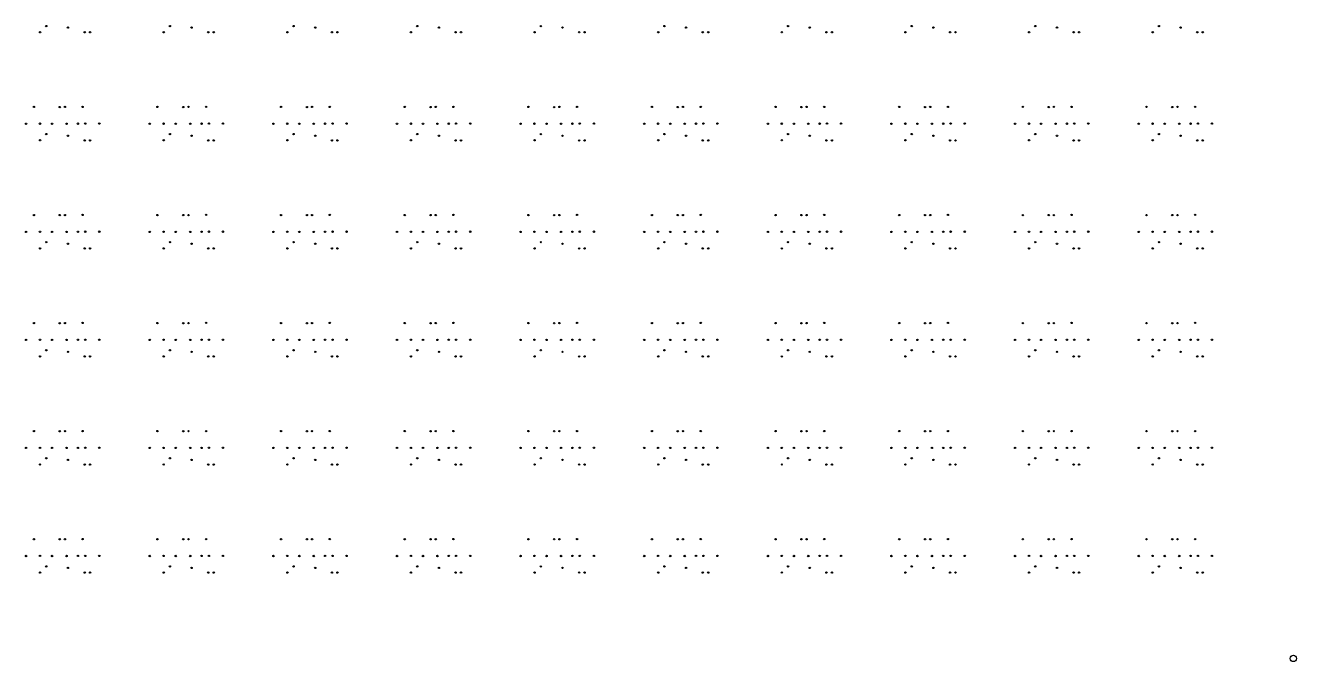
# Model space of a CAD drawing. Extents: x 50 to 173, y 50 to 173.
# Drawn here: x 112.4 to 172.6, y 49.9 to 80 of the extents above; entities that cross this region are included whole.
import ezdxf

# ---------------------------------------------------------------- set-up
doc = ezdxf.new("R2010")
doc.units = 0

msp = doc.modelspace()

# ---------------------------------------------------------------- linework, layer by layer
at = {"layer": '4H'}
msp.add_circle((172.4, 50), 0.15, dxfattribs=at)
at = {"layer": 'PET'}
for centre in [(113.055, 79.681), (113.35, 79.974), (114.376, 79.898), (115.166, 79.679), (115.424, 79.679), (118.909, 79.681), (119.204, 79.974), (120.23, 79.898), (121.02, 79.679), (121.277, 79.679), (124.763, 79.681), (125.057, 79.974), (126.084, 79.898), (126.873, 79.679), (127.131, 79.679), (130.616, 79.681), (130.911, 79.974), (131.937, 79.898), (132.727, 79.679), (132.985, 79.679), (136.47, 79.681), (136.765, 79.974), (137.791, 79.898), (138.581, 79.679), (138.838, 79.679), (142.324, 79.681), (142.618, 79.974), (143.645, 79.898), (144.434, 79.679), (144.692, 79.679), (148.177, 79.681), (148.472, 79.974), (149.498, 79.898), (150.288, 79.679), (150.546, 79.679), (154.031, 79.681), (154.326, 79.974), (155.352, 79.898), (156.142, 79.679), (156.399, 79.679), (159.885, 79.681), (160.179, 79.974), (161.206, 79.898), (161.995, 79.679), (162.253, 79.679), (165.738, 79.681), (166.033, 79.974), (167.059, 79.898), (167.849, 79.679), (168.106, 79.679), (112.76, 76.14), (113.983, 76.134), (114.228, 76.139), (115.066, 76.144), (118.613, 76.14), (119.836, 76.134), (120.081, 76.139), (120.919, 76.144), (124.467, 76.14), (125.69, 76.134), (125.935, 76.139), (126.773, 76.144), (130.321, 76.14), (131.544, 76.134), (131.789, 76.139), (132.627, 76.144), (136.174, 76.14), (137.397, 76.134), (137.642, 76.139), (138.48, 76.144), (142.028, 76.14), (143.251, 76.134), (143.496, 76.139), (144.334, 76.144), (147.882, 76.14), (149.105, 76.134), (149.35, 76.139), (150.188, 76.144), (153.735, 76.14), (154.958, 76.134), (155.203, 76.139), (156.041, 76.144), (159.589, 76.14), (160.812, 76.134), (161.057, 76.139), (161.895, 76.144), (165.443, 76.14), (166.666, 76.134), (166.911, 76.139), (167.749, 76.144), (112.394, 75.342), (113.049, 75.346), (113.624, 75.342), (114.309, 75.342), (114.846, 75.346), (115.195, 75.35), (115.86, 75.35), (118.247, 75.342), (118.903, 75.346), (119.478, 75.342), (120.162, 75.342), (120.699, 75.346), (121.049, 75.35), (121.714, 75.35), (124.101, 75.342), (124.757, 75.346), (125.331, 75.342), (126.016, 75.342), (126.553, 75.346), (126.902, 75.35), (127.567, 75.35), (129.955, 75.342), (130.61, 75.346), (131.185, 75.342), (131.87, 75.342), (132.407, 75.346), (132.756, 75.35), (133.421, 75.35), (135.808, 75.342), (136.464, 75.346), (137.039, 75.342), (137.723, 75.342), (138.26, 75.346), (138.61, 75.35), (139.275, 75.35), (141.662, 75.342), (142.318, 75.346), (142.892, 75.342), (143.577, 75.342), (144.114, 75.346), (144.463, 75.35), (145.128, 75.35), (147.516, 75.342), (148.171, 75.346), (148.746, 75.342), (149.431, 75.342), (149.968, 75.346), (150.317, 75.35), (150.982, 75.35), (153.369, 75.342), (154.025, 75.346), (154.6, 75.342), (155.284, 75.342), (155.821, 75.346), (156.171, 75.35), (156.836, 75.35), (159.223, 75.342), (159.879, 75.346), (160.453, 75.342), (161.138, 75.342), (161.675, 75.346), (162.024, 75.35), (162.689, 75.35), (165.077, 75.342), (165.732, 75.346), (166.307, 75.342), (166.992, 75.342), (167.529, 75.346), (167.878, 75.35), (168.543, 75.35), (113.35, 74.852), (114.376, 74.776), (119.204, 74.852), (120.23, 74.776), (125.057, 74.852), (126.084, 74.776), (130.911, 74.852), (131.937, 74.776), (136.765, 74.852), (137.791, 74.776), (142.618, 74.852), (143.645, 74.776), (148.472, 74.852), (149.498, 74.776), (154.326, 74.852), (155.352, 74.776), (160.179, 74.852), (161.206, 74.776), (166.033, 74.852), (167.059, 74.776), (113.055, 74.559), (115.166, 74.557), (115.424, 74.557), (118.909, 74.559), (121.02, 74.557), (121.277, 74.557), (124.763, 74.559), (126.873, 74.557), (127.131, 74.557), (130.616, 74.559), (132.727, 74.557), (132.985, 74.557), (136.47, 74.559), (138.581, 74.557), (138.838, 74.557), (142.324, 74.559), (144.434, 74.557), (144.692, 74.557), (148.177, 74.559), (150.288, 74.557), (150.546, 74.557), (154.031, 74.559), (156.142, 74.557), (156.399, 74.557), (159.885, 74.559), (161.995, 74.557), (162.253, 74.557), (165.738, 74.559), (167.849, 74.557), (168.106, 74.557), (115.066, 71.022), (120.919, 71.022), (126.773, 71.022), (132.627, 71.022), (138.48, 71.022), (144.334, 71.022), (150.188, 71.022), (156.041, 71.022), (161.895, 71.022), (167.749, 71.022), (112.76, 71.018), (113.983, 71.012), (114.228, 71.017), (118.613, 71.018), (119.836, 71.012), (120.081, 71.017), (124.467, 71.018), (125.69, 71.012), (125.935, 71.017), (130.321, 71.018), (131.544, 71.012), (131.789, 71.017), (136.174, 71.018), (137.397, 71.012), (137.642, 71.017), (142.028, 71.018), (143.251, 71.012), (143.496, 71.017), (147.882, 71.018), (149.105, 71.012), (149.35, 71.017), (153.735, 71.018), (154.958, 71.012), (155.203, 71.017), (159.589, 71.018), (160.812, 71.012), (161.057, 71.017), (165.443, 71.018), (166.666, 71.012), (166.911, 71.017), (112.394, 70.22), (113.049, 70.224), (113.624, 70.22), (114.309, 70.22), (114.846, 70.224), (115.195, 70.228), (115.86, 70.228), (118.247, 70.22), (118.903, 70.224), (119.478, 70.22), (120.162, 70.22), (120.699, 70.224), (121.049, 70.228), (121.714, 70.228), (124.101, 70.22), (124.757, 70.224), (125.331, 70.22), (126.016, 70.22), (126.553, 70.224), (126.902, 70.228), (127.567, 70.228), (129.955, 70.22), (130.61, 70.224), (131.185, 70.22), (131.87, 70.22), (132.407, 70.224), (132.756, 70.228), (133.421, 70.228), (135.808, 70.22), (136.464, 70.224), (137.039, 70.22), (137.723, 70.22), (138.26, 70.224), (138.61, 70.228), (139.275, 70.228), (141.662, 70.22), (142.318, 70.224), (142.892, 70.22), (143.577, 70.22), (144.114, 70.224), (144.463, 70.228), (145.128, 70.228), (147.516, 70.22), (148.171, 70.224), (148.746, 70.22), (149.431, 70.22), (149.968, 70.224), (150.317, 70.228), (150.982, 70.228), (153.369, 70.22), (154.025, 70.224), (154.6, 70.22), (155.284, 70.22), (155.821, 70.224), (156.171, 70.228), (156.836, 70.228), (159.223, 70.22), (159.879, 70.224), (160.453, 70.22), (161.138, 70.22), (161.675, 70.224), (162.024, 70.228), (162.689, 70.228), (165.077, 70.22), (165.732, 70.224), (166.307, 70.22), (166.992, 70.22), (167.529, 70.224), (167.878, 70.228), (168.543, 70.228), (113.055, 69.437), (113.35, 69.73), (114.376, 69.654), (115.166, 69.435), (115.424, 69.435), (118.909, 69.437), (119.204, 69.73), (120.23, 69.654), (121.02, 69.435), (121.277, 69.435), (124.763, 69.437), (125.057, 69.73), (126.084, 69.654), (126.873, 69.435), (127.131, 69.435), (130.616, 69.437), (130.911, 69.73), (131.937, 69.654), (132.727, 69.435), (132.985, 69.435), (136.47, 69.437), (136.765, 69.73), (137.791, 69.654), (138.581, 69.435), (138.838, 69.435), (142.324, 69.437), (142.618, 69.73), (143.645, 69.654), (144.434, 69.435), (144.692, 69.435), (148.177, 69.437), (148.472, 69.73), (149.498, 69.654), (150.288, 69.435), (150.546, 69.435), (154.031, 69.437), (154.326, 69.73), (155.352, 69.654), (156.142, 69.435), (156.399, 69.435), (159.885, 69.437), (160.179, 69.73), (161.206, 69.654), (161.995, 69.435), (162.253, 69.435), (165.738, 69.437), (166.033, 69.73), (167.059, 69.654), (167.849, 69.435), (168.106, 69.435), (112.76, 65.896), (113.983, 65.89), (114.228, 65.895), (115.066, 65.9), (118.613, 65.896), (119.836, 65.89), (120.081, 65.895), (120.919, 65.9), (124.467, 65.896), (125.69, 65.89), (125.935, 65.895), (126.773, 65.9), (130.321, 65.896), (131.544, 65.89), (131.789, 65.895), (132.627, 65.9), (136.174, 65.896), (137.397, 65.89), (137.642, 65.895), (138.48, 65.9), (142.028, 65.896), (143.251, 65.89), (143.496, 65.895), (144.334, 65.9), (147.882, 65.896), (149.105, 65.89), (149.35, 65.895), (150.188, 65.9), (153.735, 65.896), (154.958, 65.89), (155.203, 65.895), (156.041, 65.9), (159.589, 65.896), (160.812, 65.89), (161.057, 65.895), (161.895, 65.9), (165.443, 65.896), (166.666, 65.89), (166.911, 65.895), (167.749, 65.9), (112.394, 65.099), (113.049, 65.102), (113.624, 65.099), (114.309, 65.099), (114.846, 65.102), (115.195, 65.106), (115.86, 65.106), (118.247, 65.099), (118.903, 65.102), (119.478, 65.099), (120.162, 65.099), (120.699, 65.102), (121.049, 65.106), (121.714, 65.106), (124.101, 65.099), (124.757, 65.102), (125.331, 65.099), (126.016, 65.099), (126.553, 65.102), (126.902, 65.106), (127.567, 65.106), (129.955, 65.099), (130.61, 65.102), (131.185, 65.099), (131.87, 65.099), (132.407, 65.102), (132.756, 65.106), (133.421, 65.106), (135.808, 65.099), (136.464, 65.102), (137.039, 65.099), (137.723, 65.099), (138.26, 65.102), (138.61, 65.106), (139.275, 65.106), (141.662, 65.099), (142.318, 65.102), (142.892, 65.099), (143.577, 65.099), (144.114, 65.102), (144.463, 65.106), (145.128, 65.106), (147.516, 65.099), (148.171, 65.102), (148.746, 65.099), (149.431, 65.099), (149.968, 65.102), (150.317, 65.106), (150.982, 65.106), (153.369, 65.099), (154.025, 65.102), (154.6, 65.099), (155.284, 65.099), (155.821, 65.102), (156.171, 65.106), (156.836, 65.106), (159.223, 65.099), (159.879, 65.102), (160.453, 65.099), (161.138, 65.099), (161.675, 65.102), (162.024, 65.106), (162.689, 65.106), (165.077, 65.099), (165.732, 65.102), (166.307, 65.099), (166.992, 65.099), (167.529, 65.102), (167.878, 65.106), (168.543, 65.106), (113.35, 64.608), (114.376, 64.532), (119.204, 64.608), (120.23, 64.532), (125.057, 64.608), (126.084, 64.532), (130.911, 64.608), (131.937, 64.532), (136.765, 64.608), (137.791, 64.532), (142.618, 64.608), (143.645, 64.532), (148.472, 64.608), (149.498, 64.532), (154.326, 64.608), (155.352, 64.532), (160.179, 64.608), (161.206, 64.532), (166.033, 64.608), (167.059, 64.532), (113.055, 64.315), (115.166, 64.313), (115.424, 64.313), (118.909, 64.315), (121.02, 64.313), (121.277, 64.313), (124.763, 64.315), (126.873, 64.313), (127.131, 64.313), (130.616, 64.315), (132.727, 64.313), (132.985, 64.313), (136.47, 64.315), (138.581, 64.313), (138.838, 64.313), (142.324, 64.315), (144.434, 64.313), (144.692, 64.313), (148.177, 64.315), (150.288, 64.313), (150.546, 64.313), (154.031, 64.315), (156.142, 64.313), (156.399, 64.313), (159.885, 64.315), (161.995, 64.313), (162.253, 64.313), (165.738, 64.315), (167.849, 64.313), (168.106, 64.313), (112.76, 60.774), (113.983, 60.768), (114.228, 60.773), (115.066, 60.778), (118.613, 60.774), (119.836, 60.768), (120.081, 60.773), (120.919, 60.778), (124.467, 60.774), (125.69, 60.768), (125.935, 60.773), (126.773, 60.778), (130.321, 60.774), (131.544, 60.768), (131.789, 60.773), (132.627, 60.778), (136.174, 60.774), (137.397, 60.768), (137.642, 60.773), (138.48, 60.778), (142.028, 60.774), (143.251, 60.768), (143.496, 60.773), (144.334, 60.778), (147.882, 60.774), (149.105, 60.768), (149.35, 60.773), (150.188, 60.778), (153.735, 60.774), (154.958, 60.768), (155.203, 60.773), (156.041, 60.778), (159.589, 60.774), (160.812, 60.768), (161.057, 60.773), (161.895, 60.778), (165.443, 60.774), (166.666, 60.768), (166.911, 60.773), (167.749, 60.778), (112.394, 59.977), (113.049, 59.98), (113.624, 59.977), (114.309, 59.977), (114.846, 59.98), (115.195, 59.984), (115.86, 59.984), (118.247, 59.977), (118.903, 59.98), (119.478, 59.977), (120.162, 59.977), (120.699, 59.98), (121.049, 59.984), (121.714, 59.984), (124.101, 59.977), (124.757, 59.98), (125.331, 59.977), (126.016, 59.977), (126.553, 59.98), (126.902, 59.984), (127.567, 59.984), (129.955, 59.977), (130.61, 59.98), (131.185, 59.977), (131.87, 59.977), (132.407, 59.98), (132.756, 59.984), (133.421, 59.984), (135.808, 59.977), (136.464, 59.98), (137.039, 59.977), (137.723, 59.977), (138.26, 59.98), (138.61, 59.984), (139.275, 59.984), (141.662, 59.977), (142.318, 59.98), (142.892, 59.977), (143.577, 59.977), (144.114, 59.98), (144.463, 59.984), (145.128, 59.984), (147.516, 59.977), (148.171, 59.98), (148.746, 59.977), (149.431, 59.977), (149.968, 59.98), (150.317, 59.984), (150.982, 59.984), (153.369, 59.977), (154.025, 59.98), (154.6, 59.977), (155.284, 59.977), (155.821, 59.98), (156.171, 59.984), (156.836, 59.984), (159.223, 59.977), (159.879, 59.98), (160.453, 59.977), (161.138, 59.977), (161.675, 59.98), (162.024, 59.984), (162.689, 59.984), (165.077, 59.977), (165.732, 59.98), (166.307, 59.977), (166.992, 59.977), (167.529, 59.98), (167.878, 59.984), (168.543, 59.984), (113.055, 59.193), (113.35, 59.486), (114.376, 59.41), (115.166, 59.191), (115.424, 59.191), (118.909, 59.193), (119.204, 59.486), (120.23, 59.41), (121.02, 59.191), (121.277, 59.191), (124.763, 59.193), (125.057, 59.486), (126.084, 59.41), (126.873, 59.191), (127.131, 59.191), (130.616, 59.193), (130.911, 59.486), (131.937, 59.41), (132.727, 59.191), (132.985, 59.191), (136.47, 59.193), (136.765, 59.486), (137.791, 59.41), (138.581, 59.191), (138.838, 59.191), (142.324, 59.193), (142.618, 59.486), (143.645, 59.41), (144.434, 59.191), (144.692, 59.191), (148.177, 59.193), (148.472, 59.486), (149.498, 59.41), (150.288, 59.191), (150.546, 59.191), (154.031, 59.193), (154.326, 59.486), (155.352, 59.41), (156.142, 59.191), (156.399, 59.191), (159.885, 59.193), (160.179, 59.486), (161.206, 59.41), (161.995, 59.191), (162.253, 59.191), (165.738, 59.193), (166.033, 59.486), (167.059, 59.41), (167.849, 59.191), (168.106, 59.191), (112.76, 55.652), (113.983, 55.646), (114.228, 55.651), (115.066, 55.657), (118.613, 55.652), (119.836, 55.646), (120.081, 55.651), (120.919, 55.657), (124.467, 55.652), (125.69, 55.646), (125.935, 55.651), (126.773, 55.657), (130.321, 55.652), (131.544, 55.646), (131.789, 55.651), (132.627, 55.657), (136.174, 55.652), (137.397, 55.646), (137.642, 55.651), (138.48, 55.657), (142.028, 55.652), (143.251, 55.646), (143.496, 55.651), (144.334, 55.657), (147.882, 55.652), (149.105, 55.646), (149.35, 55.651), (150.188, 55.657), (153.735, 55.652), (154.958, 55.646), (155.203, 55.651), (156.041, 55.657), (159.589, 55.652), (160.812, 55.646), (161.057, 55.651), (161.895, 55.657), (165.443, 55.652), (166.666, 55.646), (166.911, 55.651), (167.749, 55.657), (112.394, 54.855), (113.049, 54.859), (113.624, 54.855), (114.309, 54.855), (114.846, 54.859), (115.195, 54.862), (115.86, 54.862), (118.247, 54.855), (118.903, 54.859), (119.478, 54.855), (120.162, 54.855), (120.699, 54.859), (121.049, 54.862), (121.714, 54.862), (124.101, 54.855), (124.757, 54.859), (125.331, 54.855), (126.016, 54.855), (126.553, 54.859), (126.902, 54.862), (127.567, 54.862), (129.955, 54.855), (130.61, 54.859), (131.185, 54.855), (131.87, 54.855), (132.407, 54.859), (132.756, 54.862), (133.421, 54.862), (135.808, 54.855), (136.464, 54.859), (137.039, 54.855), (137.723, 54.855), (138.26, 54.859), (138.61, 54.862), (139.275, 54.862), (141.662, 54.855), (142.318, 54.859), (142.892, 54.855), (143.577, 54.855), (144.114, 54.859), (144.463, 54.862), (145.128, 54.862), (147.516, 54.855), (148.171, 54.859), (148.746, 54.855), (149.431, 54.855), (149.968, 54.859), (150.317, 54.862), (150.982, 54.862), (153.369, 54.855), (154.025, 54.859), (154.6, 54.855), (155.284, 54.855), (155.821, 54.859), (156.171, 54.862), (156.836, 54.862), (159.223, 54.855), (159.879, 54.859), (160.453, 54.855), (161.138, 54.855), (161.675, 54.859), (162.024, 54.862), (162.689, 54.862), (165.077, 54.855), (165.732, 54.859), (166.307, 54.855), (166.992, 54.855), (167.529, 54.859), (167.878, 54.862), (168.543, 54.862), (113.35, 54.364), (114.376, 54.288), (119.204, 54.364), (120.23, 54.288), (125.057, 54.364), (126.084, 54.288), (130.911, 54.364), (131.937, 54.288), (136.765, 54.364), (137.791, 54.288), (142.618, 54.364), (143.645, 54.288), (148.472, 54.364), (149.498, 54.288), (154.326, 54.364), (155.352, 54.288), (160.179, 54.364), (161.206, 54.288), (166.033, 54.364), (167.059, 54.288), (113.055, 54.071), (115.166, 54.069), (115.424, 54.069), (118.909, 54.071), (121.02, 54.069), (121.277, 54.069), (124.763, 54.071), (126.873, 54.069), (127.131, 54.069), (130.616, 54.071), (132.727, 54.069), (132.985, 54.069), (136.47, 54.071), (138.581, 54.069), (138.838, 54.069), (142.324, 54.071), (144.434, 54.069), (144.692, 54.069), (148.177, 54.071), (150.288, 54.069), (150.546, 54.069), (154.031, 54.071), (156.142, 54.069), (156.399, 54.069), (159.885, 54.071), (161.995, 54.069), (162.253, 54.069), (165.738, 54.071), (167.849, 54.069), (168.106, 54.069)]:
    msp.add_circle(centre, 0.005, dxfattribs=at)
at = {"layer": 'V7'}
for centre, radius in [((113.055, 79.681), 0.0317), ((113.35, 79.974), 0.0317), ((114.376, 79.898), 0.0317), ((115.166, 79.679), 0.0317), ((115.424, 79.679), 0.0317), ((118.909, 79.681), 0.0317), ((119.204, 79.974), 0.0317), ((120.23, 79.898), 0.0317), ((121.02, 79.679), 0.0317), ((121.277, 79.679), 0.0317), ((124.763, 79.681), 0.0317), ((125.057, 79.974), 0.0317), ((126.084, 79.898), 0.0317), ((126.873, 79.679), 0.0317), ((127.131, 79.679), 0.0317), ((130.616, 79.681), 0.0317), ((130.911, 79.974), 0.0317), ((131.937, 79.898), 0.0317), ((132.727, 79.679), 0.0317), ((132.985, 79.679), 0.0317), ((136.47, 79.681), 0.0317), ((136.765, 79.974), 0.0317), ((137.791, 79.898), 0.0317), ((138.581, 79.679), 0.0317), ((138.838, 79.679), 0.0317), ((142.324, 79.681), 0.0317), ((142.618, 79.974), 0.0317), ((143.645, 79.898), 0.0317), ((144.434, 79.679), 0.0317), ((144.692, 79.679), 0.0317), ((148.177, 79.681), 0.0317), ((148.472, 79.974), 0.0317), ((149.498, 79.898), 0.0317), ((150.288, 79.679), 0.0317), ((150.546, 79.679), 0.0317), ((154.031, 79.681), 0.0317), ((154.326, 79.974), 0.0317), ((155.352, 79.898), 0.0317), ((156.142, 79.679), 0.0317), ((156.399, 79.679), 0.0317), ((159.885, 79.681), 0.0317), ((160.179, 79.974), 0.0317), ((161.206, 79.898), 0.0317), ((161.995, 79.679), 0.0317), ((162.253, 79.679), 0.0317), ((165.738, 79.681), 0.0317), ((166.033, 79.974), 0.0317), ((167.059, 79.898), 0.0317), ((167.849, 79.679), 0.0317), ((168.106, 79.679), 0.0317), ((112.76, 76.14), 0.0317), ((113.983, 76.134), 0.0317), ((114.228, 76.139), 0.0317), ((115.066, 76.144), 0.0317), ((118.613, 76.14), 0.0317), ((119.836, 76.134), 0.0317), ((120.081, 76.139), 0.0317), ((120.919, 76.144), 0.0317), ((124.467, 76.14), 0.0317), ((125.69, 76.134), 0.0317), ((125.935, 76.139), 0.0317), ((126.773, 76.144), 0.0317), ((130.321, 76.14), 0.0317), ((131.544, 76.134), 0.0317), ((131.789, 76.139), 0.0317), ((132.627, 76.144), 0.0317), ((136.174, 76.14), 0.0317), ((137.397, 76.134), 0.0317), ((137.642, 76.139), 0.0317), ((138.48, 76.144), 0.0317), ((142.028, 76.14), 0.0317), ((143.251, 76.134), 0.0317), ((143.496, 76.139), 0.0317), ((144.334, 76.144), 0.0317), ((147.882, 76.14), 0.0317), ((149.105, 76.134), 0.0317), ((149.35, 76.139), 0.0317), ((150.188, 76.144), 0.0317), ((153.735, 76.14), 0.0317), ((154.958, 76.134), 0.0317), ((155.203, 76.139), 0.0317), ((156.041, 76.144), 0.0317), ((159.589, 76.14), 0.0317), ((160.812, 76.134), 0.0317), ((161.057, 76.139), 0.0317), ((161.895, 76.144), 0.0317), ((165.443, 76.14), 0.0317), ((166.666, 76.134), 0.0317), ((166.911, 76.139), 0.0317), ((167.749, 76.144), 0.0317), ((112.394, 75.342), 0.0333), ((113.049, 75.346), 0.0333), ((113.624, 75.342), 0.0333), ((114.309, 75.342), 0.0333), ((114.846, 75.346), 0.0333), ((115.195, 75.35), 0.0333), ((115.86, 75.35), 0.0333), ((118.247, 75.342), 0.0333), ((118.903, 75.346), 0.0333), ((119.478, 75.342), 0.0333), ((120.162, 75.342), 0.0333), ((120.699, 75.346), 0.0333), ((121.049, 75.35), 0.0333), ((121.714, 75.35), 0.0333), ((124.101, 75.342), 0.0333), ((124.757, 75.346), 0.0333), ((125.331, 75.342), 0.0333), ((126.016, 75.342), 0.0333), ((126.553, 75.346), 0.0333), ((126.902, 75.35), 0.0333), ((127.567, 75.35), 0.0333), ((129.955, 75.342), 0.0333), ((130.61, 75.346), 0.0333), ((131.185, 75.342), 0.0333), ((131.87, 75.342), 0.0333), ((132.407, 75.346), 0.0333), ((132.756, 75.35), 0.0333), ((133.421, 75.35), 0.0333), ((135.808, 75.342), 0.0333), ((136.464, 75.346), 0.0333), ((137.039, 75.342), 0.0333), ((137.723, 75.342), 0.0333), ((138.26, 75.346), 0.0333), ((138.61, 75.35), 0.0333), ((139.275, 75.35), 0.0333), ((141.662, 75.342), 0.0333), ((142.318, 75.346), 0.0333), ((142.892, 75.342), 0.0333), ((143.577, 75.342), 0.0333), ((144.114, 75.346), 0.0333), ((144.463, 75.35), 0.0333), ((145.128, 75.35), 0.0333), ((147.516, 75.342), 0.0333), ((148.171, 75.346), 0.0333), ((148.746, 75.342), 0.0333), ((149.431, 75.342), 0.0333), ((149.968, 75.346), 0.0333), ((150.317, 75.35), 0.0333), ((150.982, 75.35), 0.0333), ((153.369, 75.342), 0.0333), ((154.025, 75.346), 0.0333), ((154.6, 75.342), 0.0333), ((155.284, 75.342), 0.0333), ((155.821, 75.346), 0.0333), ((156.171, 75.35), 0.0333), ((156.836, 75.35), 0.0333), ((159.223, 75.342), 0.0333), ((159.879, 75.346), 0.0333), ((160.453, 75.342), 0.0333), ((161.138, 75.342), 0.0333), ((161.675, 75.346), 0.0333), ((162.024, 75.35), 0.0333), ((162.689, 75.35), 0.0333), ((165.077, 75.342), 0.0333), ((165.732, 75.346), 0.0333), ((166.307, 75.342), 0.0333), ((166.992, 75.342), 0.0333), ((167.529, 75.346), 0.0333), ((167.878, 75.35), 0.0333), ((168.543, 75.35), 0.0333), ((113.35, 74.852), 0.0317), ((114.376, 74.776), 0.0317), ((119.204, 74.852), 0.0317), ((120.23, 74.776), 0.0317), ((125.057, 74.852), 0.0317), ((126.084, 74.776), 0.0317), ((130.911, 74.852), 0.0317), ((131.937, 74.776), 0.0317), ((136.765, 74.852), 0.0317), ((137.791, 74.776), 0.0317), ((142.618, 74.852), 0.0317), ((143.645, 74.776), 0.0317), ((148.472, 74.852), 0.0317), ((149.498, 74.776), 0.0317), ((154.326, 74.852), 0.0317), ((155.352, 74.776), 0.0317), ((160.179, 74.852), 0.0317), ((161.206, 74.776), 0.0317), ((166.033, 74.852), 0.0317), ((167.059, 74.776), 0.0317), ((113.055, 74.559), 0.0317), ((115.166, 74.557), 0.0317), ((115.424, 74.557), 0.0317), ((118.909, 74.559), 0.0317), ((121.02, 74.557), 0.0317), ((121.277, 74.557), 0.0317), ((124.763, 74.559), 0.0317), ((126.873, 74.557), 0.0317), ((127.131, 74.557), 0.0317), ((130.616, 74.559), 0.0317), ((132.727, 74.557), 0.0317), ((132.985, 74.557), 0.0317), ((136.47, 74.559), 0.0317), ((138.581, 74.557), 0.0317), ((138.838, 74.557), 0.0317), ((142.324, 74.559), 0.0317), ((144.434, 74.557), 0.0317), ((144.692, 74.557), 0.0317), ((148.177, 74.559), 0.0317), ((150.288, 74.557), 0.0317), ((150.546, 74.557), 0.0317), ((154.031, 74.559), 0.0317), ((156.142, 74.557), 0.0317), ((156.399, 74.557), 0.0317), ((159.885, 74.559), 0.0317), ((161.995, 74.557), 0.0317), ((162.253, 74.557), 0.0317), ((165.738, 74.559), 0.0317), ((167.849, 74.557), 0.0317), ((168.106, 74.557), 0.0317), ((112.76, 71.018), 0.0317), ((113.983, 71.012), 0.0317), ((114.228, 71.017), 0.0317), ((115.066, 71.022), 0.0317), ((118.613, 71.018), 0.0317), ((119.836, 71.012), 0.0317), ((120.081, 71.017), 0.0317), ((120.919, 71.022), 0.0317), ((124.467, 71.018), 0.0317), ((125.69, 71.012), 0.0317), ((125.935, 71.017), 0.0317), ((126.773, 71.022), 0.0317), ((130.321, 71.018), 0.0317), ((131.544, 71.012), 0.0317), ((131.789, 71.017), 0.0317), ((132.627, 71.022), 0.0317), ((136.174, 71.018), 0.0317), ((137.397, 71.012), 0.0317), ((137.642, 71.017), 0.0317), ((138.48, 71.022), 0.0317), ((142.028, 71.018), 0.0317), ((143.251, 71.012), 0.0317), ((143.496, 71.017), 0.0317), ((144.334, 71.022), 0.0317), ((147.882, 71.018), 0.0317), ((149.105, 71.012), 0.0317), ((149.35, 71.017), 0.0317), ((150.188, 71.022), 0.0317), ((153.735, 71.018), 0.0317), ((154.958, 71.012), 0.0317), ((155.203, 71.017), 0.0317), ((156.041, 71.022), 0.0317), ((159.589, 71.018), 0.0317), ((160.812, 71.012), 0.0317), ((161.057, 71.017), 0.0317), ((161.895, 71.022), 0.0317), ((165.443, 71.018), 0.0317), ((166.666, 71.012), 0.0317), ((166.911, 71.017), 0.0317), ((167.749, 71.022), 0.0317), ((112.394, 70.22), 0.0333), ((113.049, 70.224), 0.0333), ((113.624, 70.22), 0.0333), ((114.309, 70.22), 0.0333), ((114.846, 70.224), 0.0333), ((115.195, 70.228), 0.0333), ((115.86, 70.228), 0.0333), ((118.247, 70.22), 0.0333), ((118.903, 70.224), 0.0333), ((119.478, 70.22), 0.0333), ((120.162, 70.22), 0.0333), ((120.699, 70.224), 0.0333), ((121.049, 70.228), 0.0333), ((121.714, 70.228), 0.0333), ((124.101, 70.22), 0.0333), ((124.757, 70.224), 0.0333), ((125.331, 70.22), 0.0333), ((126.016, 70.22), 0.0333), ((126.553, 70.224), 0.0333), ((126.902, 70.228), 0.0333), ((127.567, 70.228), 0.0333), ((129.955, 70.22), 0.0333), ((130.61, 70.224), 0.0333), ((131.185, 70.22), 0.0333), ((131.87, 70.22), 0.0333), ((132.407, 70.224), 0.0333), ((132.756, 70.228), 0.0333), ((133.421, 70.228), 0.0333), ((135.808, 70.22), 0.0333), ((136.464, 70.224), 0.0333), ((137.039, 70.22), 0.0333), ((137.723, 70.22), 0.0333), ((138.26, 70.224), 0.0333), ((138.61, 70.228), 0.0333), ((139.275, 70.228), 0.0333), ((141.662, 70.22), 0.0333), ((142.318, 70.224), 0.0333), ((142.892, 70.22), 0.0333), ((143.577, 70.22), 0.0333), ((144.114, 70.224), 0.0333), ((144.463, 70.228), 0.0333), ((145.128, 70.228), 0.0333), ((147.516, 70.22), 0.0333), ((148.171, 70.224), 0.0333), ((148.746, 70.22), 0.0333), ((149.431, 70.22), 0.0333), ((149.968, 70.224), 0.0333), ((150.317, 70.228), 0.0333), ((150.982, 70.228), 0.0333), ((153.369, 70.22), 0.0333), ((154.025, 70.224), 0.0333), ((154.6, 70.22), 0.0333), ((155.284, 70.22), 0.0333), ((155.821, 70.224), 0.0333), ((156.171, 70.228), 0.0333), ((156.836, 70.228), 0.0333), ((159.223, 70.22), 0.0333), ((159.879, 70.224), 0.0333), ((160.453, 70.22), 0.0333), ((161.138, 70.22), 0.0333), ((161.675, 70.224), 0.0333), ((162.024, 70.228), 0.0333), ((162.689, 70.228), 0.0333), ((165.077, 70.22), 0.0333), ((165.732, 70.224), 0.0333), ((166.307, 70.22), 0.0333), ((166.992, 70.22), 0.0333), ((167.529, 70.224), 0.0333), ((167.878, 70.228), 0.0333), ((168.543, 70.228), 0.0333), ((113.055, 69.437), 0.0317), ((113.35, 69.73), 0.0317), ((114.376, 69.654), 0.0317), ((115.166, 69.435), 0.0317), ((115.424, 69.435), 0.0317), ((118.909, 69.437), 0.0317), ((119.204, 69.73), 0.0317), ((120.23, 69.654), 0.0317), ((121.02, 69.435), 0.0317), ((121.277, 69.435), 0.0317), ((124.763, 69.437), 0.0317), ((125.057, 69.73), 0.0317), ((126.084, 69.654), 0.0317), ((126.873, 69.435), 0.0317), ((127.131, 69.435), 0.0317), ((130.616, 69.437), 0.0317), ((130.911, 69.73), 0.0317), ((131.937, 69.654), 0.0317), ((132.727, 69.435), 0.0317), ((132.985, 69.435), 0.0317), ((136.47, 69.437), 0.0317), ((136.765, 69.73), 0.0317), ((137.791, 69.654), 0.0317), ((138.581, 69.435), 0.0317), ((138.838, 69.435), 0.0317), ((142.324, 69.437), 0.0317), ((142.618, 69.73), 0.0317), ((143.645, 69.654), 0.0317), ((144.434, 69.435), 0.0317), ((144.692, 69.435), 0.0317), ((148.177, 69.437), 0.0317), ((148.472, 69.73), 0.0317), ((149.498, 69.654), 0.0317), ((150.288, 69.435), 0.0317), ((150.546, 69.435), 0.0317), ((154.031, 69.437), 0.0317), ((154.326, 69.73), 0.0317), ((155.352, 69.654), 0.0317), ((156.142, 69.435), 0.0317), ((156.399, 69.435), 0.0317), ((159.885, 69.437), 0.0317), ((160.179, 69.73), 0.0317), ((161.206, 69.654), 0.0317), ((161.995, 69.435), 0.0317), ((162.253, 69.435), 0.0317), ((165.738, 69.437), 0.0317), ((166.033, 69.73), 0.0317), ((167.059, 69.654), 0.0317), ((167.849, 69.435), 0.0317), ((168.106, 69.435), 0.0317), ((112.76, 65.896), 0.0317), ((113.983, 65.89), 0.0317), ((114.228, 65.895), 0.0317), ((115.066, 65.9), 0.0317), ((118.613, 65.896), 0.0317), ((119.836, 65.89), 0.0317), ((120.081, 65.895), 0.0317), ((120.919, 65.9), 0.0317), ((124.467, 65.896), 0.0317), ((125.69, 65.89), 0.0317), ((125.935, 65.895), 0.0317), ((126.773, 65.9), 0.0317), ((130.321, 65.896), 0.0317), ((131.544, 65.89), 0.0317), ((131.789, 65.895), 0.0317), ((132.627, 65.9), 0.0317), ((136.174, 65.896), 0.0317), ((137.397, 65.89), 0.0317), ((137.642, 65.895), 0.0317), ((138.48, 65.9), 0.0317), ((142.028, 65.896), 0.0317), ((143.251, 65.89), 0.0317), ((143.496, 65.895), 0.0317), ((144.334, 65.9), 0.0317), ((147.882, 65.896), 0.0317), ((149.105, 65.89), 0.0317), ((149.35, 65.895), 0.0317), ((150.188, 65.9), 0.0317), ((153.735, 65.896), 0.0317), ((154.958, 65.89), 0.0317), ((155.203, 65.895), 0.0317), ((156.041, 65.9), 0.0317), ((159.589, 65.896), 0.0317), ((160.812, 65.89), 0.0317), ((161.057, 65.895), 0.0317), ((161.895, 65.9), 0.0317), ((165.443, 65.896), 0.0317), ((166.666, 65.89), 0.0317), ((166.911, 65.895), 0.0317), ((167.749, 65.9), 0.0317), ((112.394, 65.099), 0.0333), ((113.049, 65.102), 0.0333), ((113.624, 65.099), 0.0333), ((114.309, 65.099), 0.0333), ((114.846, 65.102), 0.0333), ((115.195, 65.106), 0.0333), ((115.86, 65.106), 0.0333), ((118.247, 65.099), 0.0333), ((118.903, 65.102), 0.0333), ((119.478, 65.099), 0.0333), ((120.162, 65.099), 0.0333), ((120.699, 65.102), 0.0333), ((121.049, 65.106), 0.0333), ((121.714, 65.106), 0.0333), ((124.101, 65.099), 0.0333), ((124.757, 65.102), 0.0333), ((125.331, 65.099), 0.0333), ((126.016, 65.099), 0.0333), ((126.553, 65.102), 0.0333), ((126.902, 65.106), 0.0333), ((127.567, 65.106), 0.0333), ((129.955, 65.099), 0.0333), ((130.61, 65.102), 0.0333), ((131.185, 65.099), 0.0333), ((131.87, 65.099), 0.0333), ((132.407, 65.102), 0.0333), ((132.756, 65.106), 0.0333), ((133.421, 65.106), 0.0333), ((135.808, 65.099), 0.0333), ((136.464, 65.102), 0.0333), ((137.039, 65.099), 0.0333), ((137.723, 65.099), 0.0333), ((138.26, 65.102), 0.0333), ((138.61, 65.106), 0.0333), ((139.275, 65.106), 0.0333), ((141.662, 65.099), 0.0333), ((142.318, 65.102), 0.0333), ((142.892, 65.099), 0.0333), ((143.577, 65.099), 0.0333), ((144.114, 65.102), 0.0333), ((144.463, 65.106), 0.0333), ((145.128, 65.106), 0.0333), ((147.516, 65.099), 0.0333), ((148.171, 65.102), 0.0333), ((148.746, 65.099), 0.0333), ((149.431, 65.099), 0.0333), ((149.968, 65.102), 0.0333), ((150.317, 65.106), 0.0333), ((150.982, 65.106), 0.0333), ((153.369, 65.099), 0.0333), ((154.025, 65.102), 0.0333), ((154.6, 65.099), 0.0333), ((155.284, 65.099), 0.0333), ((155.821, 65.102), 0.0333), ((156.171, 65.106), 0.0333), ((156.836, 65.106), 0.0333), ((159.223, 65.099), 0.0333), ((159.879, 65.102), 0.0333), ((160.453, 65.099), 0.0333), ((161.138, 65.099), 0.0333), ((161.675, 65.102), 0.0333), ((162.024, 65.106), 0.0333), ((162.689, 65.106), 0.0333), ((165.077, 65.099), 0.0333), ((165.732, 65.102), 0.0333), ((166.307, 65.099), 0.0333), ((166.992, 65.099), 0.0333), ((167.529, 65.102), 0.0333), ((167.878, 65.106), 0.0333), ((168.543, 65.106), 0.0333), ((113.35, 64.608), 0.0317), ((114.376, 64.532), 0.0317), ((119.204, 64.608), 0.0317), ((120.23, 64.532), 0.0317), ((125.057, 64.608), 0.0317), ((126.084, 64.532), 0.0317), ((130.911, 64.608), 0.0317), ((131.937, 64.532), 0.0317), ((136.765, 64.608), 0.0317), ((137.791, 64.532), 0.0317), ((142.618, 64.608), 0.0317), ((143.645, 64.532), 0.0317), ((148.472, 64.608), 0.0317), ((149.498, 64.532), 0.0317), ((154.326, 64.608), 0.0317), ((155.352, 64.532), 0.0317), ((160.179, 64.608), 0.0317), ((161.206, 64.532), 0.0317), ((166.033, 64.608), 0.0317), ((167.059, 64.532), 0.0317), ((113.055, 64.315), 0.0317), ((115.166, 64.313), 0.0317), ((115.424, 64.313), 0.0317), ((118.909, 64.315), 0.0317), ((121.02, 64.313), 0.0317), ((121.277, 64.313), 0.0317), ((124.763, 64.315), 0.0317), ((126.873, 64.313), 0.0317), ((127.131, 64.313), 0.0317), ((130.616, 64.315), 0.0317), ((132.727, 64.313), 0.0317), ((132.985, 64.313), 0.0317), ((136.47, 64.315), 0.0317), ((138.581, 64.313), 0.0317), ((138.838, 64.313), 0.0317), ((142.324, 64.315), 0.0317), ((144.434, 64.313), 0.0317), ((144.692, 64.313), 0.0317), ((148.177, 64.315), 0.0317), ((150.288, 64.313), 0.0317), ((150.546, 64.313), 0.0317), ((154.031, 64.315), 0.0317), ((156.142, 64.313), 0.0317), ((156.399, 64.313), 0.0317), ((159.885, 64.315), 0.0317), ((161.995, 64.313), 0.0317), ((162.253, 64.313), 0.0317), ((165.738, 64.315), 0.0317), ((167.849, 64.313), 0.0317), ((168.106, 64.313), 0.0317), ((112.76, 60.774), 0.0317), ((113.983, 60.768), 0.0317), ((114.228, 60.773), 0.0317), ((115.066, 60.778), 0.0317), ((118.613, 60.774), 0.0317), ((119.836, 60.768), 0.0317), ((120.081, 60.773), 0.0317), ((120.919, 60.778), 0.0317), ((124.467, 60.774), 0.0317), ((125.69, 60.768), 0.0317), ((125.935, 60.773), 0.0317), ((126.773, 60.778), 0.0317), ((130.321, 60.774), 0.0317), ((131.544, 60.768), 0.0317), ((131.789, 60.773), 0.0317), ((132.627, 60.778), 0.0317), ((136.174, 60.774), 0.0317), ((137.397, 60.768), 0.0317), ((137.642, 60.773), 0.0317), ((138.48, 60.778), 0.0317), ((142.028, 60.774), 0.0317), ((143.251, 60.768), 0.0317), ((143.496, 60.773), 0.0317), ((144.334, 60.778), 0.0317), ((147.882, 60.774), 0.0317), ((149.105, 60.768), 0.0317), ((149.35, 60.773), 0.0317), ((150.188, 60.778), 0.0317), ((153.735, 60.774), 0.0317), ((154.958, 60.768), 0.0317), ((155.203, 60.773), 0.0317), ((156.041, 60.778), 0.0317), ((159.589, 60.774), 0.0317), ((160.812, 60.768), 0.0317), ((161.057, 60.773), 0.0317), ((161.895, 60.778), 0.0317), ((165.443, 60.774), 0.0317), ((166.666, 60.768), 0.0317), ((166.911, 60.773), 0.0317), ((167.749, 60.778), 0.0317), ((112.394, 59.977), 0.0333), ((113.049, 59.98), 0.0333), ((113.624, 59.977), 0.0333), ((114.309, 59.977), 0.0333), ((114.846, 59.98), 0.0333), ((115.195, 59.984), 0.0333), ((115.86, 59.984), 0.0333), ((118.247, 59.977), 0.0333), ((118.903, 59.98), 0.0333), ((119.478, 59.977), 0.0333), ((120.162, 59.977), 0.0333), ((120.699, 59.98), 0.0333), ((121.049, 59.984), 0.0333), ((121.714, 59.984), 0.0333), ((124.101, 59.977), 0.0333), ((124.757, 59.98), 0.0333), ((125.331, 59.977), 0.0333), ((126.016, 59.977), 0.0333), ((126.553, 59.98), 0.0333), ((126.902, 59.984), 0.0333), ((127.567, 59.984), 0.0333), ((129.955, 59.977), 0.0333), ((130.61, 59.98), 0.0333), ((131.185, 59.977), 0.0333), ((131.87, 59.977), 0.0333), ((132.407, 59.98), 0.0333), ((132.756, 59.984), 0.0333), ((133.421, 59.984), 0.0333), ((135.808, 59.977), 0.0333), ((136.464, 59.98), 0.0333), ((137.039, 59.977), 0.0333), ((137.723, 59.977), 0.0333), ((138.26, 59.98), 0.0333), ((138.61, 59.984), 0.0333), ((139.275, 59.984), 0.0333), ((141.662, 59.977), 0.0333), ((142.318, 59.98), 0.0333), ((142.892, 59.977), 0.0333), ((143.577, 59.977), 0.0333), ((144.114, 59.98), 0.0333), ((144.463, 59.984), 0.0333), ((145.128, 59.984), 0.0333), ((147.516, 59.977), 0.0333), ((148.171, 59.98), 0.0333), ((148.746, 59.977), 0.0333), ((149.431, 59.977), 0.0333), ((149.968, 59.98), 0.0333), ((150.317, 59.984), 0.0333), ((150.982, 59.984), 0.0333), ((153.369, 59.977), 0.0333), ((154.025, 59.98), 0.0333), ((154.6, 59.977), 0.0333), ((155.284, 59.977), 0.0333), ((155.821, 59.98), 0.0333), ((156.171, 59.984), 0.0333), ((156.836, 59.984), 0.0333), ((159.223, 59.977), 0.0333), ((159.879, 59.98), 0.0333), ((160.453, 59.977), 0.0333), ((161.138, 59.977), 0.0333), ((161.675, 59.98), 0.0333), ((162.024, 59.984), 0.0333), ((162.689, 59.984), 0.0333), ((165.077, 59.977), 0.0333), ((165.732, 59.98), 0.0333), ((166.307, 59.977), 0.0333), ((166.992, 59.977), 0.0333), ((167.529, 59.98), 0.0333), ((167.878, 59.984), 0.0333), ((168.543, 59.984), 0.0333), ((113.055, 59.193), 0.0317), ((113.35, 59.486), 0.0317), ((114.376, 59.41), 0.0317), ((115.166, 59.191), 0.0317), ((115.424, 59.191), 0.0317), ((118.909, 59.193), 0.0317), ((119.204, 59.486), 0.0317), ((120.23, 59.41), 0.0317), ((121.02, 59.191), 0.0317), ((121.277, 59.191), 0.0317), ((124.763, 59.193), 0.0317), ((125.057, 59.486), 0.0317), ((126.084, 59.41), 0.0317), ((126.873, 59.191), 0.0317), ((127.131, 59.191), 0.0317), ((130.616, 59.193), 0.0317), ((130.911, 59.486), 0.0317), ((131.937, 59.41), 0.0317), ((132.727, 59.191), 0.0317), ((132.985, 59.191), 0.0317), ((136.47, 59.193), 0.0317), ((136.765, 59.486), 0.0317), ((137.791, 59.41), 0.0317), ((138.581, 59.191), 0.0317), ((138.838, 59.191), 0.0317), ((142.324, 59.193), 0.0317), ((142.618, 59.486), 0.0317), ((143.645, 59.41), 0.0317), ((144.434, 59.191), 0.0317), ((144.692, 59.191), 0.0317), ((148.177, 59.193), 0.0317), ((148.472, 59.486), 0.0317), ((149.498, 59.41), 0.0317), ((150.288, 59.191), 0.0317), ((150.546, 59.191), 0.0317), ((154.031, 59.193), 0.0317), ((154.326, 59.486), 0.0317), ((155.352, 59.41), 0.0317), ((156.142, 59.191), 0.0317), ((156.399, 59.191), 0.0317), ((159.885, 59.193), 0.0317), ((160.179, 59.486), 0.0317), ((161.206, 59.41), 0.0317), ((161.995, 59.191), 0.0317), ((162.253, 59.191), 0.0317), ((165.738, 59.193), 0.0317), ((166.033, 59.486), 0.0317), ((167.059, 59.41), 0.0317), ((167.849, 59.191), 0.0317), ((168.106, 59.191), 0.0317), ((112.76, 55.652), 0.0317), ((113.983, 55.646), 0.0317), ((114.228, 55.651), 0.0317), ((115.066, 55.657), 0.0317), ((118.613, 55.652), 0.0317), ((119.836, 55.646), 0.0317), ((120.081, 55.651), 0.0317), ((120.919, 55.657), 0.0317), ((124.467, 55.652), 0.0317), ((125.69, 55.646), 0.0317), ((125.935, 55.651), 0.0317), ((126.773, 55.657), 0.0317), ((130.321, 55.652), 0.0317), ((131.544, 55.646), 0.0317), ((131.789, 55.651), 0.0317), ((132.627, 55.657), 0.0317), ((136.174, 55.652), 0.0317), ((137.397, 55.646), 0.0317), ((137.642, 55.651), 0.0317), ((138.48, 55.657), 0.0317), ((142.028, 55.652), 0.0317), ((143.251, 55.646), 0.0317), ((143.496, 55.651), 0.0317), ((144.334, 55.657), 0.0317), ((147.882, 55.652), 0.0317), ((149.105, 55.646), 0.0317), ((149.35, 55.651), 0.0317), ((150.188, 55.657), 0.0317), ((153.735, 55.652), 0.0317), ((154.958, 55.646), 0.0317), ((155.203, 55.651), 0.0317), ((156.041, 55.657), 0.0317), ((159.589, 55.652), 0.0317), ((160.812, 55.646), 0.0317), ((161.057, 55.651), 0.0317), ((161.895, 55.657), 0.0317), ((165.443, 55.652), 0.0317), ((166.666, 55.646), 0.0317), ((166.911, 55.651), 0.0317), ((167.749, 55.657), 0.0317), ((112.394, 54.855), 0.0333), ((113.049, 54.859), 0.0333), ((113.624, 54.855), 0.0333), ((114.309, 54.855), 0.0333), ((114.846, 54.859), 0.0333), ((115.195, 54.862), 0.0333), ((115.86, 54.862), 0.0333), ((118.247, 54.855), 0.0333), ((118.903, 54.859), 0.0333), ((119.478, 54.855), 0.0333), ((120.162, 54.855), 0.0333), ((120.699, 54.859), 0.0333), ((121.049, 54.862), 0.0333), ((121.714, 54.862), 0.0333), ((124.101, 54.855), 0.0333), ((124.757, 54.859), 0.0333), ((125.331, 54.855), 0.0333), ((126.016, 54.855), 0.0333), ((126.553, 54.859), 0.0333), ((126.902, 54.862), 0.0333), ((127.567, 54.862), 0.0333), ((129.955, 54.855), 0.0333), ((130.61, 54.859), 0.0333), ((131.185, 54.855), 0.0333), ((131.87, 54.855), 0.0333), ((132.407, 54.859), 0.0333), ((132.756, 54.862), 0.0333), ((133.421, 54.862), 0.0333), ((135.808, 54.855), 0.0333), ((136.464, 54.859), 0.0333), ((137.039, 54.855), 0.0333), ((137.723, 54.855), 0.0333), ((138.26, 54.859), 0.0333), ((138.61, 54.862), 0.0333), ((139.275, 54.862), 0.0333), ((141.662, 54.855), 0.0333), ((142.318, 54.859), 0.0333), ((142.892, 54.855), 0.0333), ((143.577, 54.855), 0.0333), ((144.114, 54.859), 0.0333), ((144.463, 54.862), 0.0333), ((145.128, 54.862), 0.0333), ((147.516, 54.855), 0.0333), ((148.171, 54.859), 0.0333), ((148.746, 54.855), 0.0333), ((149.431, 54.855), 0.0333), ((149.968, 54.859), 0.0333), ((150.317, 54.862), 0.0333), ((150.982, 54.862), 0.0333), ((153.369, 54.855), 0.0333), ((154.025, 54.859), 0.0333), ((154.6, 54.855), 0.0333), ((155.284, 54.855), 0.0333), ((155.821, 54.859), 0.0333), ((156.171, 54.862), 0.0333), ((156.836, 54.862), 0.0333), ((159.223, 54.855), 0.0333), ((159.879, 54.859), 0.0333), ((160.453, 54.855), 0.0333), ((161.138, 54.855), 0.0333), ((161.675, 54.859), 0.0333), ((162.024, 54.862), 0.0333), ((162.689, 54.862), 0.0333), ((165.077, 54.855), 0.0333), ((165.732, 54.859), 0.0333), ((166.307, 54.855), 0.0333), ((166.992, 54.855), 0.0333), ((167.529, 54.859), 0.0333), ((167.878, 54.862), 0.0333), ((168.543, 54.862), 0.0333), ((113.35, 54.364), 0.0317), ((114.376, 54.288), 0.0317), ((119.204, 54.364), 0.0317), ((120.23, 54.288), 0.0317), ((125.057, 54.364), 0.0317), ((126.084, 54.288), 0.0317), ((130.911, 54.364), 0.0317), ((131.937, 54.288), 0.0317), ((136.765, 54.364), 0.0317), ((137.791, 54.288), 0.0317), ((142.618, 54.364), 0.0317), ((143.645, 54.288), 0.0317), ((148.472, 54.364), 0.0317), ((149.498, 54.288), 0.0317), ((154.326, 54.364), 0.0317), ((155.352, 54.288), 0.0317), ((160.179, 54.364), 0.0317), ((161.206, 54.288), 0.0317), ((166.033, 54.364), 0.0317), ((167.059, 54.288), 0.0317), ((113.055, 54.071), 0.0317), ((115.166, 54.069), 0.0317), ((115.424, 54.069), 0.0317), ((118.909, 54.071), 0.0317), ((121.02, 54.069), 0.0317), ((121.277, 54.069), 0.0317), ((124.763, 54.071), 0.0317), ((126.873, 54.069), 0.0317), ((127.131, 54.069), 0.0317), ((130.616, 54.071), 0.0317), ((132.727, 54.069), 0.0317), ((132.985, 54.069), 0.0317), ((136.47, 54.071), 0.0317), ((138.581, 54.069), 0.0317), ((138.838, 54.069), 0.0317), ((142.324, 54.071), 0.0317), ((144.434, 54.069), 0.0317), ((144.692, 54.069), 0.0317), ((148.177, 54.071), 0.0317), ((150.288, 54.069), 0.0317), ((150.546, 54.069), 0.0317), ((154.031, 54.071), 0.0317), ((156.142, 54.069), 0.0317), ((156.399, 54.069), 0.0317), ((159.885, 54.071), 0.0317), ((161.995, 54.069), 0.0317), ((162.253, 54.069), 0.0317), ((165.738, 54.071), 0.0317), ((167.849, 54.069), 0.0317), ((168.106, 54.069), 0.0317)]:
    msp.add_circle(centre, radius, dxfattribs=at)

doc.saveas('drawing.dxf')
